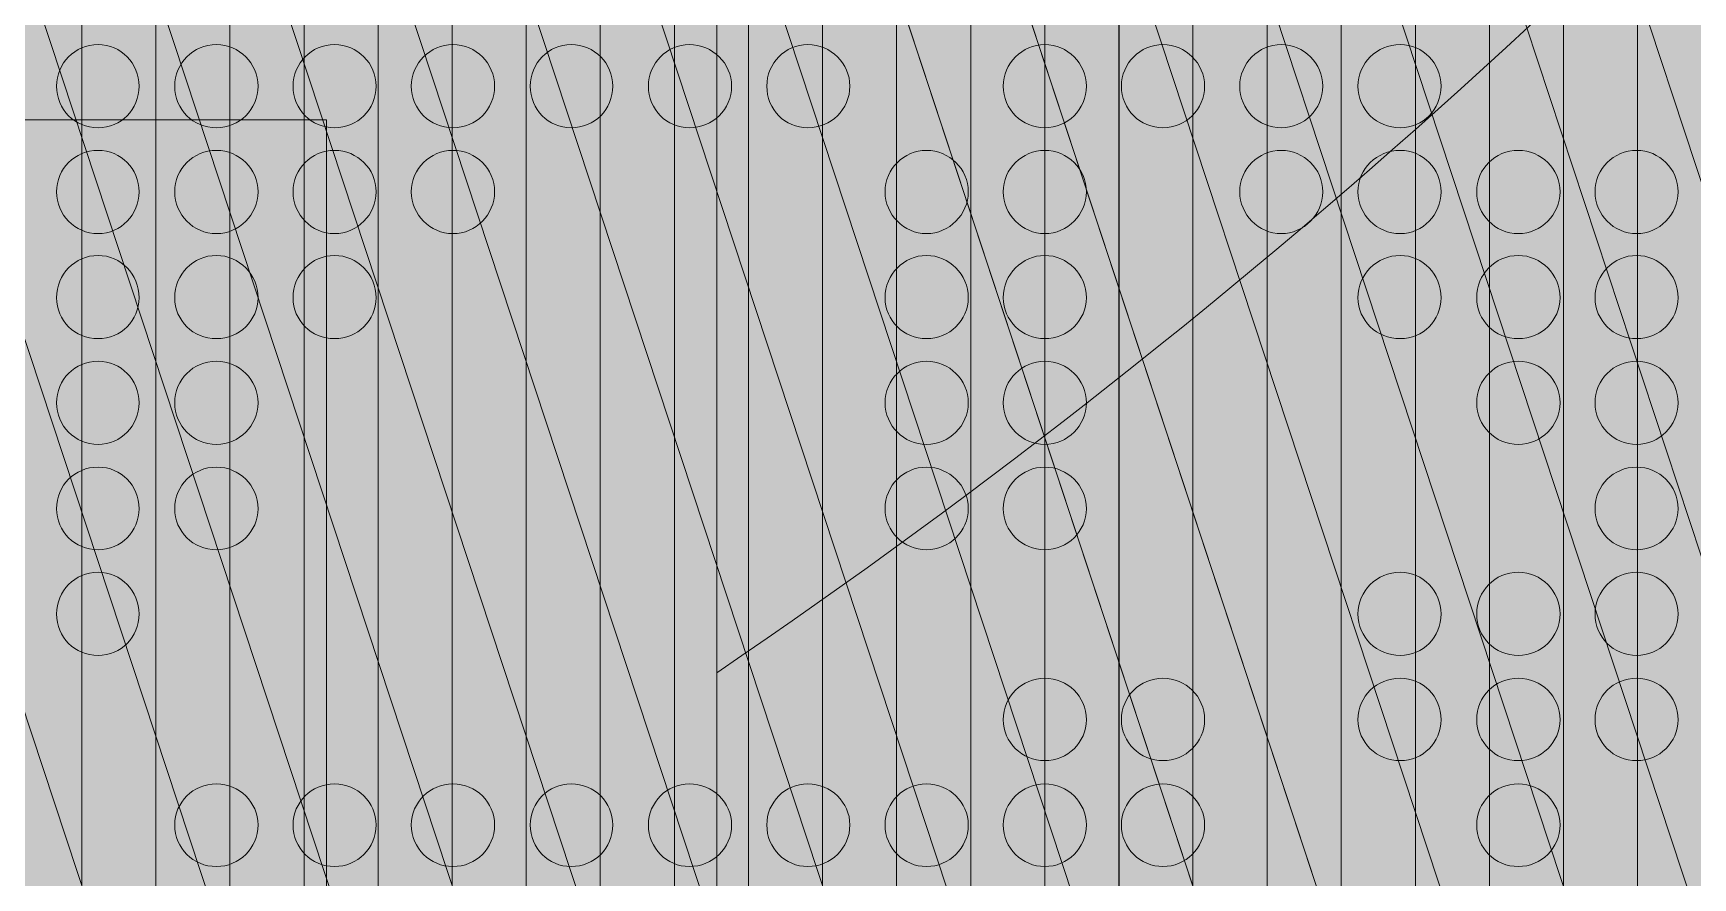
# Model space of a CAD drawing. Header units: inches. Extents: x 243 to 900, y -519 to -86.
# Drawn here: x 538.22 to 572.91, y -239.6 to -221.94 of the extents above; entities that cross this region are included whole.
import ezdxf

# ---------------------------------------------------------------- set-up
doc = ezdxf.new("R2010")
doc.units = ezdxf.units.IN
doc.header["$MEASUREMENT"] = 0
doc.layers.add('Layer 1', color=7, linetype='Continuous')

# ---------------------------------------------------------------- blocks, each defined once
blk = doc.blocks.new('block 3')
at = {"layer": 'Layer 1', "lineweight": 0}
blk.add_open_spline([(898.138, -484.267), (898.138, -494.991), (889.368, -503.763), (878.645, -503.763), (878.645, -503.763), (266.12, -503.763), (266.12, -503.763), (255.397, -503.763), (246.624, -494.991), (246.624, -484.267), (246.624, -484.267), (246.624, -108.507), (246.624, -108.507), (246.624, -97.783), (255.397, -89.011), (266.12, -89.011), (266.12, -89.011), (878.645, -89.011), (878.645, -89.011), (889.368, -89.011), (898.138, -97.783), (898.138, -108.507), (898.138, -108.507), (898.138, -484.267), (898.138, -484.267)], degree=3, knots=[0, 0, 0, 0, 1, 1, 1, 2, 2, 2, 3, 3, 3, 4, 4, 4, 5, 5, 5, 6, 6, 6, 7, 7, 7, 8, 8, 8, 8], dxfattribs=at)
blk = doc.blocks.new('block 2')
at = {"layer": 'Layer 1'}
blk.add_blockref('block 3', (0, 0), dxfattribs=at)
blk = doc.blocks.new('block 43')
at = {"layer": 'Layer 1', "lineweight": 0}
for points in [[(540.43, -223.046), (540.43, -223.537), (540.049, -223.917), (539.573, -223.917), (539.087, -223.917), (538.706, -223.537), (538.706, -223.046), (538.706, -222.573), (539.087, -222.178), (539.573, -222.178), (540.049, -222.178), (540.43, -222.573), (540.43, -223.046)], [(542.918, -223.046), (542.918, -223.537), (542.521, -223.917), (542.048, -223.917), (541.559, -223.917), (541.175, -223.537), (541.175, -223.046), (541.175, -222.573), (541.559, -222.178), (542.048, -222.178), (542.521, -222.178), (542.918, -222.573), (542.918, -223.046)], [(545.387, -223.046), (545.387, -223.537), (544.993, -223.917), (544.517, -223.917), (544.031, -223.917), (543.65, -223.537), (543.65, -223.046), (543.65, -222.573), (544.031, -222.178), (544.517, -222.178), (544.993, -222.178), (545.387, -222.573), (545.387, -223.046)], [(547.862, -223.046), (547.862, -223.537), (547.479, -223.917), (546.989, -223.917), (546.519, -223.917), (546.12, -223.537), (546.12, -223.046), (546.12, -222.573), (546.519, -222.178), (546.989, -222.178), (547.479, -222.178), (547.862, -222.573), (547.862, -223.046)], [(550.334, -223.046), (550.334, -223.537), (549.953, -223.917), (549.461, -223.917), (548.991, -223.917), (548.607, -223.537), (548.607, -223.046), (548.607, -222.573), (548.991, -222.178), (549.461, -222.178), (549.953, -222.178), (550.334, -222.573), (550.334, -223.046)], [(552.819, -223.046), (552.819, -223.537), (552.422, -223.917), (551.933, -223.917), (551.463, -223.917), (551.079, -223.537), (551.079, -223.046), (551.079, -222.573), (551.463, -222.178), (551.933, -222.178), (552.422, -222.178), (552.819, -222.573), (552.819, -223.046)], [(555.291, -223.046), (555.291, -223.537), (554.894, -223.917), (554.411, -223.917), (553.932, -223.917), (553.554, -223.537), (553.554, -223.046), (553.554, -222.573), (553.932, -222.178), (554.411, -222.178), (554.894, -222.178), (555.291, -222.573), (555.291, -223.046)], [(560.235, -223.046), (560.235, -223.537), (559.841, -223.917), (559.365, -223.917), (558.892, -223.917), (558.498, -223.537), (558.498, -223.046), (558.498, -222.573), (558.892, -222.178), (559.365, -222.178), (559.841, -222.178), (560.235, -222.573), (560.235, -223.046)], [(562.707, -223.046), (562.707, -223.537), (562.311, -223.917), (561.837, -223.917), (561.364, -223.917), (560.967, -223.537), (560.967, -223.046), (560.967, -222.573), (561.364, -222.178), (561.837, -222.178), (562.311, -222.178), (562.707, -222.573), (562.707, -223.046)], [(565.179, -223.046), (565.179, -223.537), (564.785, -223.917), (564.309, -223.917), (563.836, -223.917), (563.442, -223.537), (563.442, -223.046), (563.442, -222.573), (563.836, -222.178), (564.309, -222.178), (564.785, -222.178), (565.179, -222.573), (565.179, -223.046)], [(567.651, -223.046), (567.651, -223.537), (567.27, -223.917), (566.797, -223.917), (566.311, -223.917), (565.912, -223.537), (565.912, -223.046), (565.912, -222.573), (566.311, -222.178), (566.797, -222.178), (567.27, -222.178), (567.651, -222.573), (567.651, -223.046)]]:
    blk.add_open_spline(points, degree=3, knots=[0, 0, 0, 0, 1, 1, 1, 2, 2, 2, 3, 3, 3, 4, 4, 4, 4], dxfattribs=at)
blk = doc.blocks.new('block 44')
at = {"layer": 'Layer 1', "lineweight": 0}
for points in [[(540.43, -225.259), (540.43, -225.733), (540.049, -226.13), (539.573, -226.13), (539.087, -226.13), (538.706, -225.733), (538.706, -225.259), (538.706, -224.773), (539.087, -224.391), (539.573, -224.391), (540.049, -224.391), (540.43, -224.773), (540.43, -225.259)], [(542.918, -225.259), (542.918, -225.733), (542.521, -226.13), (542.048, -226.13), (541.559, -226.13), (541.175, -225.733), (541.175, -225.259), (541.175, -224.773), (541.559, -224.391), (542.048, -224.391), (542.521, -224.391), (542.918, -224.773), (542.918, -225.259)], [(545.387, -225.259), (545.387, -225.733), (544.993, -226.13), (544.517, -226.13), (544.031, -226.13), (543.65, -225.733), (543.65, -225.259), (543.65, -224.773), (544.031, -224.391), (544.517, -224.391), (544.993, -224.391), (545.387, -224.773), (545.387, -225.259)], [(547.862, -225.259), (547.862, -225.733), (547.479, -226.13), (546.989, -226.13), (546.519, -226.13), (546.12, -225.733), (546.12, -225.259), (546.12, -224.773), (546.519, -224.391), (546.989, -224.391), (547.479, -224.391), (547.862, -224.773), (547.862, -225.259)], [(557.766, -225.259), (557.766, -225.733), (557.369, -226.13), (556.893, -226.13), (556.423, -226.13), (556.026, -225.733), (556.026, -225.259), (556.026, -224.773), (556.423, -224.391), (556.893, -224.391), (557.369, -224.391), (557.766, -224.773), (557.766, -225.259)], [(560.235, -225.259), (560.235, -225.733), (559.841, -226.13), (559.365, -226.13), (558.892, -226.13), (558.498, -225.733), (558.498, -225.259), (558.498, -224.773), (558.892, -224.391), (559.365, -224.391), (559.841, -224.391), (560.235, -224.773), (560.235, -225.259)], [(565.179, -225.259), (565.179, -225.733), (564.785, -226.13), (564.309, -226.13), (563.836, -226.13), (563.442, -225.733), (563.442, -225.259), (563.442, -224.773), (563.836, -224.391), (564.309, -224.391), (564.785, -224.391), (565.179, -224.773), (565.179, -225.259)], [(567.651, -225.259), (567.651, -225.733), (567.27, -226.13), (566.797, -226.13), (566.311, -226.13), (565.912, -225.733), (565.912, -225.259), (565.912, -224.773), (566.311, -224.391), (566.797, -224.391), (567.27, -224.391), (567.651, -224.773), (567.651, -225.259)], [(570.139, -225.259), (570.139, -225.733), (569.74, -226.13), (569.269, -226.13), (568.777, -226.13), (568.397, -225.733), (568.397, -225.259), (568.397, -224.773), (568.777, -224.391), (569.269, -224.391), (569.74, -224.391), (570.139, -224.773), (570.139, -225.259)], [(572.608, -225.259), (572.608, -225.733), (572.214, -226.13), (571.741, -226.13), (571.255, -226.13), (570.871, -225.733), (570.871, -225.259), (570.871, -224.773), (571.255, -224.391), (571.741, -224.391), (572.214, -224.391), (572.608, -224.773), (572.608, -225.259)]]:
    blk.add_open_spline(points, degree=3, knots=[0, 0, 0, 0, 1, 1, 1, 2, 2, 2, 3, 3, 3, 4, 4, 4, 4], dxfattribs=at)
blk = doc.blocks.new('block 45')
at = {"layer": 'Layer 1', "lineweight": 0}
for points in [[(540.43, -227.472), (540.43, -227.945), (540.049, -228.326), (539.573, -228.326), (539.087, -228.326), (538.706, -227.945), (538.706, -227.472), (538.706, -226.983), (539.087, -226.587), (539.573, -226.587), (540.049, -226.587), (540.43, -226.983), (540.43, -227.472)], [(542.918, -227.472), (542.918, -227.945), (542.521, -228.326), (542.048, -228.326), (541.559, -228.326), (541.175, -227.945), (541.175, -227.472), (541.175, -226.983), (541.559, -226.587), (542.048, -226.587), (542.521, -226.587), (542.918, -226.983), (542.918, -227.472)], [(545.387, -227.472), (545.387, -227.945), (544.993, -228.326), (544.517, -228.326), (544.031, -228.326), (543.65, -227.945), (543.65, -227.472), (543.65, -226.983), (544.031, -226.587), (544.517, -226.587), (544.993, -226.587), (545.387, -226.983), (545.387, -227.472)], [(557.766, -227.472), (557.766, -227.945), (557.369, -228.326), (556.893, -228.326), (556.423, -228.326), (556.026, -227.945), (556.026, -227.472), (556.026, -226.983), (556.423, -226.587), (556.893, -226.587), (557.369, -226.587), (557.766, -226.983), (557.766, -227.472)], [(560.235, -227.472), (560.235, -227.945), (559.841, -228.326), (559.365, -228.326), (558.892, -228.326), (558.498, -227.945), (558.498, -227.472), (558.498, -226.983), (558.892, -226.587), (559.365, -226.587), (559.841, -226.587), (560.235, -226.983), (560.235, -227.472)], [(567.651, -227.472), (567.651, -227.945), (567.27, -228.326), (566.797, -228.326), (566.311, -228.326), (565.912, -227.945), (565.912, -227.472), (565.912, -226.983), (566.311, -226.587), (566.797, -226.587), (567.27, -226.587), (567.651, -226.983), (567.651, -227.472)], [(570.139, -227.472), (570.139, -227.945), (569.74, -228.326), (569.269, -228.326), (568.777, -228.326), (568.397, -227.945), (568.397, -227.472), (568.397, -226.983), (568.777, -226.587), (569.269, -226.587), (569.74, -226.587), (570.139, -226.983), (570.139, -227.472)], [(572.608, -227.472), (572.608, -227.945), (572.214, -228.326), (571.741, -228.326), (571.255, -228.326), (570.871, -227.945), (570.871, -227.472), (570.871, -226.983), (571.255, -226.587), (571.741, -226.587), (572.214, -226.587), (572.608, -226.983), (572.608, -227.472)]]:
    blk.add_open_spline(points, degree=3, knots=[0, 0, 0, 0, 1, 1, 1, 2, 2, 2, 3, 3, 3, 4, 4, 4, 4], dxfattribs=at)
blk = doc.blocks.new('block 46')
at = {"layer": 'Layer 1', "lineweight": 0}
for points in [[(540.43, -229.67), (540.43, -230.141), (540.049, -230.539), (539.573, -230.539), (539.087, -230.539), (538.706, -230.141), (538.706, -229.67), (538.706, -229.18), (539.087, -228.8), (539.573, -228.8), (540.049, -228.8), (540.43, -229.18), (540.43, -229.67)], [(542.918, -229.67), (542.918, -230.141), (542.521, -230.539), (542.048, -230.539), (541.559, -230.539), (541.175, -230.141), (541.175, -229.67), (541.175, -229.18), (541.559, -228.8), (542.048, -228.8), (542.521, -228.8), (542.918, -229.18), (542.918, -229.67)], [(557.766, -229.67), (557.766, -230.141), (557.369, -230.539), (556.893, -230.539), (556.423, -230.539), (556.026, -230.141), (556.026, -229.67), (556.026, -229.18), (556.423, -228.8), (556.893, -228.8), (557.369, -228.8), (557.766, -229.18), (557.766, -229.67)], [(560.235, -229.67), (560.235, -230.141), (559.841, -230.539), (559.365, -230.539), (558.892, -230.539), (558.498, -230.141), (558.498, -229.67), (558.498, -229.18), (558.892, -228.8), (559.365, -228.8), (559.841, -228.8), (560.235, -229.18), (560.235, -229.67)], [(570.139, -229.67), (570.139, -230.141), (569.74, -230.539), (569.269, -230.539), (568.777, -230.539), (568.397, -230.141), (568.397, -229.67), (568.397, -229.18), (568.777, -228.8), (569.269, -228.8), (569.74, -228.8), (570.139, -229.18), (570.139, -229.67)], [(572.608, -229.67), (572.608, -230.141), (572.214, -230.539), (571.741, -230.539), (571.255, -230.539), (570.871, -230.141), (570.871, -229.67), (570.871, -229.18), (571.255, -228.8), (571.741, -228.8), (572.214, -228.8), (572.608, -229.18), (572.608, -229.67)]]:
    blk.add_open_spline(points, degree=3, knots=[0, 0, 0, 0, 1, 1, 1, 2, 2, 2, 3, 3, 3, 4, 4, 4, 4], dxfattribs=at)
blk = doc.blocks.new('block 47')
at = {"layer": 'Layer 1', "lineweight": 0}
for points in [[(540.43, -231.881), (540.43, -232.354), (540.049, -232.738), (539.573, -232.738), (539.087, -232.738), (538.706, -232.354), (538.706, -231.881), (538.706, -231.394), (539.087, -231.012), (539.573, -231.012), (540.049, -231.012), (540.43, -231.394), (540.43, -231.881)], [(542.918, -231.881), (542.918, -232.354), (542.521, -232.738), (542.048, -232.738), (541.559, -232.738), (541.175, -232.354), (541.175, -231.881), (541.175, -231.394), (541.559, -231.012), (542.048, -231.012), (542.521, -231.012), (542.918, -231.394), (542.918, -231.881)], [(557.766, -231.881), (557.766, -232.354), (557.369, -232.738), (556.893, -232.738), (556.423, -232.738), (556.026, -232.354), (556.026, -231.881), (556.026, -231.394), (556.423, -231.012), (556.893, -231.012), (557.369, -231.012), (557.766, -231.394), (557.766, -231.881)], [(560.235, -231.881), (560.235, -232.354), (559.841, -232.738), (559.365, -232.738), (558.892, -232.738), (558.498, -232.354), (558.498, -231.881), (558.498, -231.394), (558.892, -231.012), (559.365, -231.012), (559.841, -231.012), (560.235, -231.394), (560.235, -231.881)], [(572.608, -231.881), (572.608, -232.354), (572.214, -232.738), (571.741, -232.738), (571.255, -232.738), (570.871, -232.354), (570.871, -231.881), (570.871, -231.394), (571.255, -231.012), (571.741, -231.012), (572.214, -231.012), (572.608, -231.394), (572.608, -231.881)]]:
    blk.add_open_spline(points, degree=3, knots=[0, 0, 0, 0, 1, 1, 1, 2, 2, 2, 3, 3, 3, 4, 4, 4, 4], dxfattribs=at)
blk = doc.blocks.new('block 48')
at = {"layer": 'Layer 1', "lineweight": 0}
for points in [[(540.43, -234.081), (540.43, -234.567), (540.049, -234.949), (539.573, -234.949), (539.087, -234.949), (538.706, -234.567), (538.706, -234.081), (538.706, -233.606), (539.087, -233.208), (539.573, -233.208), (540.049, -233.208), (540.43, -233.606), (540.43, -234.081)], [(567.651, -234.081), (567.651, -234.567), (567.27, -234.949), (566.797, -234.949), (566.311, -234.949), (565.912, -234.567), (565.912, -234.081), (565.912, -233.606), (566.311, -233.208), (566.797, -233.208), (567.27, -233.208), (567.651, -233.606), (567.651, -234.081)], [(570.139, -234.081), (570.139, -234.567), (569.74, -234.949), (569.269, -234.949), (568.777, -234.949), (568.397, -234.567), (568.397, -234.081), (568.397, -233.606), (568.777, -233.208), (569.269, -233.208), (569.74, -233.208), (570.139, -233.606), (570.139, -234.081)], [(572.608, -234.081), (572.608, -234.567), (572.214, -234.949), (571.741, -234.949), (571.255, -234.949), (570.871, -234.567), (570.871, -234.081), (570.871, -233.606), (571.255, -233.208), (571.741, -233.208), (572.214, -233.208), (572.608, -233.606), (572.608, -234.081)]]:
    blk.add_open_spline(points, degree=3, knots=[0, 0, 0, 0, 1, 1, 1, 2, 2, 2, 3, 3, 3, 4, 4, 4, 4], dxfattribs=at)
blk = doc.blocks.new('block 49')
at = {"layer": 'Layer 1', "lineweight": 0}
for points in [[(560.235, -236.293), (560.235, -236.765), (559.841, -237.147), (559.365, -237.147), (558.892, -237.147), (558.498, -236.765), (558.498, -236.293), (558.498, -235.803), (558.892, -235.423), (559.365, -235.423), (559.841, -235.423), (560.235, -235.803), (560.235, -236.293)], [(562.707, -236.293), (562.707, -236.765), (562.311, -237.147), (561.837, -237.147), (561.364, -237.147), (560.967, -236.765), (560.967, -236.293), (560.967, -235.803), (561.364, -235.423), (561.837, -235.423), (562.311, -235.423), (562.707, -235.803), (562.707, -236.293)], [(567.651, -236.293), (567.651, -236.765), (567.27, -237.147), (566.797, -237.147), (566.311, -237.147), (565.912, -236.765), (565.912, -236.293), (565.912, -235.803), (566.311, -235.423), (566.797, -235.423), (567.27, -235.423), (567.651, -235.803), (567.651, -236.293)], [(570.139, -236.293), (570.139, -236.765), (569.74, -237.147), (569.269, -237.147), (568.777, -237.147), (568.397, -236.765), (568.397, -236.293), (568.397, -235.803), (568.777, -235.423), (569.269, -235.423), (569.74, -235.423), (570.139, -235.803), (570.139, -236.293)], [(572.608, -236.293), (572.608, -236.765), (572.214, -237.147), (571.741, -237.147), (571.255, -237.147), (570.871, -236.765), (570.871, -236.293), (570.871, -235.803), (571.255, -235.423), (571.741, -235.423), (572.214, -235.423), (572.608, -235.803), (572.608, -236.293)]]:
    blk.add_open_spline(points, degree=3, knots=[0, 0, 0, 0, 1, 1, 1, 2, 2, 2, 3, 3, 3, 4, 4, 4, 4], dxfattribs=at)
blk = doc.blocks.new('block 50')
at = {"layer": 'Layer 1', "lineweight": 0}
for points in [[(542.918, -238.489), (542.918, -238.977), (542.521, -239.36), (542.048, -239.36), (541.559, -239.36), (541.175, -238.977), (541.175, -238.489), (541.175, -238.017), (541.559, -237.635), (542.048, -237.635), (542.521, -237.635), (542.918, -238.017), (542.918, -238.489)], [(545.387, -238.489), (545.387, -238.977), (544.993, -239.36), (544.517, -239.36), (544.031, -239.36), (543.65, -238.977), (543.65, -238.489), (543.65, -238.017), (544.031, -237.635), (544.517, -237.635), (544.993, -237.635), (545.387, -238.017), (545.387, -238.489)], [(547.862, -238.489), (547.862, -238.977), (547.479, -239.36), (546.989, -239.36), (546.519, -239.36), (546.12, -238.977), (546.12, -238.489), (546.12, -238.017), (546.519, -237.635), (546.989, -237.635), (547.479, -237.635), (547.862, -238.017), (547.862, -238.489)], [(550.334, -238.489), (550.334, -238.977), (549.953, -239.36), (549.461, -239.36), (548.991, -239.36), (548.607, -238.977), (548.607, -238.489), (548.607, -238.017), (548.991, -237.635), (549.461, -237.635), (549.953, -237.635), (550.334, -238.017), (550.334, -238.489)], [(552.819, -238.489), (552.819, -238.977), (552.422, -239.36), (551.933, -239.36), (551.463, -239.36), (551.079, -238.977), (551.079, -238.489), (551.079, -238.017), (551.463, -237.635), (551.933, -237.635), (552.422, -237.635), (552.819, -238.017), (552.819, -238.489)], [(555.291, -238.489), (555.291, -238.977), (554.894, -239.36), (554.411, -239.36), (553.932, -239.36), (553.554, -238.977), (553.554, -238.489), (553.554, -238.017), (553.932, -237.635), (554.411, -237.635), (554.894, -237.635), (555.291, -238.017), (555.291, -238.489)], [(557.766, -238.489), (557.766, -238.977), (557.369, -239.36), (556.893, -239.36), (556.423, -239.36), (556.026, -238.977), (556.026, -238.489), (556.026, -238.017), (556.423, -237.635), (556.893, -237.635), (557.369, -237.635), (557.766, -238.017), (557.766, -238.489)], [(560.235, -238.489), (560.235, -238.977), (559.841, -239.36), (559.365, -239.36), (558.892, -239.36), (558.498, -238.977), (558.498, -238.489), (558.498, -238.017), (558.892, -237.635), (559.365, -237.635), (559.841, -237.635), (560.235, -238.017), (560.235, -238.489)], [(562.707, -238.489), (562.707, -238.977), (562.311, -239.36), (561.837, -239.36), (561.364, -239.36), (560.967, -238.977), (560.967, -238.489), (560.967, -238.017), (561.364, -237.635), (561.837, -237.635), (562.311, -237.635), (562.707, -238.017), (562.707, -238.489)], [(570.139, -238.489), (570.139, -238.977), (569.74, -239.36), (569.269, -239.36), (568.777, -239.36), (568.397, -238.977), (568.397, -238.489), (568.397, -238.017), (568.777, -237.635), (569.269, -237.635), (569.74, -237.635), (570.139, -238.017), (570.139, -238.489)]]:
    blk.add_open_spline(points, degree=3, knots=[0, 0, 0, 0, 1, 1, 1, 2, 2, 2, 3, 3, 3, 4, 4, 4, 4], dxfattribs=at)
blk = doc.blocks.new('block 5')
at = {"layer": 'Layer 1'}
for name in ['block 43', 'block 44', 'block 45', 'block 46', 'block 47', 'block 48', 'block 49', 'block 50']:
    blk.add_blockref(name, (0, 0), dxfattribs=at)
blk = doc.blocks.new('block 4')
at = {"layer": 'Layer 1'}
blk.add_blockref('block 5', (0, 0), dxfattribs=at)
blk = doc.blocks.new('block 286')
at = {"layer": 'Layer 1', "true_color": 0x167bbf}
h = blk.add_hatch(color=152, dxfattribs=at)
h.dxf.hatch_style = 2
h.paths.add_polyline_path([(560.687, -312.554), (512.662, -167.129), (515.245, -167.129), (563.268, -312.554)])
at = {"layer": 'Layer 1', "true_color": 0x157abf}
h = blk.add_hatch(color=152, dxfattribs=at)
h.dxf.hatch_style = 2
h.paths.add_polyline_path([(563.268, -312.554), (515.245, -167.129), (517.825, -167.129), (565.848, -312.554)])
at = {"layer": 'Layer 1', "true_color": 0x1479be}
h = blk.add_hatch(color=152, dxfattribs=at)
h.dxf.hatch_style = 2
h.paths.add_polyline_path([(565.848, -312.554), (517.825, -167.129), (520.408, -167.129), (568.431, -312.554)])
at = {"layer": 'Layer 1', "true_color": 0x1279be}
h = blk.add_hatch(color=152, dxfattribs=at)
h.dxf.hatch_style = 2
h.paths.add_polyline_path([(568.431, -312.554), (520.408, -167.129), (522.989, -167.129), (571.011, -312.554)])
at = {"layer": 'Layer 1', "true_color": 0x1479be}
h = blk.add_hatch(color=152, dxfattribs=at)
h.dxf.hatch_style = 2
h.paths.add_polyline_path([(571.011, -312.554), (522.989, -167.129), (525.569, -167.129), (573.592, -312.554)])
at = {"layer": 'Layer 1', "true_color": 0x0b77bd}
h = blk.add_hatch(color=152, dxfattribs=at)
h.dxf.hatch_style = 2
h.paths.add_polyline_path([(573.592, -312.554), (525.569, -167.129), (528.152, -167.129), (576.175, -312.554)])
at = {"layer": 'Layer 1', "true_color": 0x0e75bb}
h = blk.add_hatch(color=152, dxfattribs=at)
h.dxf.hatch_style = 2
h.paths.add_polyline_path([(576.175, -312.554), (528.152, -167.129), (530.732, -167.129), (578.755, -312.554)])
h = blk.add_hatch(color=152, dxfattribs=at)
h.dxf.hatch_style = 2
h.paths.add_polyline_path([(578.755, -312.554), (530.732, -167.129), (533.313, -167.129), (581.336, -312.554)])
at = {"layer": 'Layer 1', "true_color": 0x1075bb}
h = blk.add_hatch(color=152, dxfattribs=at)
h.dxf.hatch_style = 2
h.paths.add_polyline_path([(581.336, -312.554), (533.313, -167.129), (535.896, -167.129), (582.602, -308.571), (582.602, -312.554)])
at = {"layer": 'Layer 1', "true_color": 0x1773b9}
h = blk.add_hatch(color=152, dxfattribs=at)
h.dxf.hatch_style = 2
h.paths.add_polyline_path([(582.602, -308.57), (535.896, -167.129), (538.476, -167.129), (582.602, -300.753)])
at = {"layer": 'Layer 1', "true_color": 0x1272b9}
h = blk.add_hatch(color=152, dxfattribs=at)
h.dxf.hatch_style = 2
h.paths.add_polyline_path([(582.602, -300.753), (538.476, -167.132), (541.057, -167.132), (582.602, -292.937)])
at = {"layer": 'Layer 1', "true_color": 0x1171b8}
h = blk.add_hatch(color=152, dxfattribs=at)
h.dxf.hatch_style = 2
h.paths.add_polyline_path([(582.602, -292.937), (541.057, -167.13), (543.64, -167.13), (582.602, -285.122)])
at = {"layer": 'Layer 1', "true_color": 0x1470b7}
h = blk.add_hatch(color=152, dxfattribs=at)
h.dxf.hatch_style = 2
h.paths.add_polyline_path([(582.602, -285.12), (543.64, -167.13), (546.22, -167.13), (582.602, -277.304)])
at = {"layer": 'Layer 1', "true_color": 0x136fb7}
h = blk.add_hatch(color=152, dxfattribs=at)
h.dxf.hatch_style = 2
h.paths.add_polyline_path([(582.602, -277.304), (546.22, -167.13), (548.8, -167.13), (582.602, -269.487)])
at = {"layer": 'Layer 1', "true_color": 0x166eb6}
h = blk.add_hatch(color=152, dxfattribs=at)
h.dxf.hatch_style = 2
h.paths.add_polyline_path([(582.602, -269.487), (548.8, -167.129), (551.383, -167.129), (582.602, -261.671)])
at = {"layer": 'Layer 1', "true_color": 0x126db5}
h = blk.add_hatch(color=152, dxfattribs=at)
h.dxf.hatch_style = 2
h.paths.add_polyline_path([(582.602, -261.671), (551.383, -167.129), (553.964, -167.129), (582.602, -253.854)])
at = {"layer": 'Layer 1', "true_color": 0x116cb4}
h = blk.add_hatch(color=152, dxfattribs=at)
h.dxf.hatch_style = 2
h.paths.add_polyline_path([(582.602, -253.854), (553.964, -167.128), (556.544, -167.128), (582.602, -246.037)])
at = {"layer": 'Layer 1', "lineweight": 0}
for points in [[(560.687, -312.554), (512.662, -167.129), (515.245, -167.129), (563.268, -312.554), (560.687, -312.554)], [(563.268, -312.554), (515.245, -167.129), (517.825, -167.129), (565.848, -312.554), (563.268, -312.554)], [(565.848, -312.554), (517.825, -167.129), (520.408, -167.129), (568.431, -312.554), (565.848, -312.554)], [(568.431, -312.554), (520.408, -167.129), (522.989, -167.129), (571.011, -312.554), (568.431, -312.554)], [(571.011, -312.554), (522.989, -167.129), (525.569, -167.129), (573.592, -312.554), (571.011, -312.554)], [(573.592, -312.554), (525.569, -167.129), (528.152, -167.129), (576.175, -312.554), (573.592, -312.554)], [(576.175, -312.554), (528.152, -167.129), (530.732, -167.129), (578.755, -312.554), (576.175, -312.554)], [(578.755, -312.554), (530.732, -167.129), (533.313, -167.129), (581.336, -312.554), (578.755, -312.554)], [(581.336, -312.554), (533.313, -167.129), (535.896, -167.129), (582.602, -308.571), (582.602, -312.554), (581.336, -312.554)], [(582.602, -308.57), (535.896, -167.129), (538.476, -167.129), (582.602, -300.753), (582.602, -308.57)], [(582.602, -300.753), (538.476, -167.132), (541.057, -167.132), (582.602, -292.937), (582.602, -300.753)], [(582.602, -292.937), (541.057, -167.13), (543.64, -167.13), (582.602, -285.122), (582.602, -292.937)], [(582.602, -285.12), (543.64, -167.13), (546.22, -167.13), (582.602, -277.304), (582.602, -285.12)], [(582.602, -277.304), (546.22, -167.13), (548.8, -167.13), (582.602, -269.487), (582.602, -277.304)], [(582.602, -269.487), (548.8, -167.129), (551.383, -167.129), (582.602, -261.671), (582.602, -269.487)], [(582.602, -261.671), (551.383, -167.129), (553.964, -167.129), (582.602, -253.854), (582.602, -261.671)], [(582.602, -253.854), (553.964, -167.128), (556.544, -167.128), (582.602, -246.037), (582.602, -253.854)]]:
    blk.add_lwpolyline(points, dxfattribs=at)
blk.add_open_spline([(481.091, -199.266), (481.091, -199.266), (582.602, -199.266), (582.602, -199.266), (582.602, -199.266), (582.602, -167.129), (582.602, -167.129), (582.602, -167.129), (476.726, -167.129), (476.726, -167.129), (455.041, -167.129), (437.462, -184.708), (437.462, -206.393), (437.462, -206.393), (437.462, -215.646), (437.462, -215.646), (437.462, -224.775), (440.587, -233.174), (445.814, -239.84), (440.587, -246.511), (437.462, -254.905), (437.462, -264.037), (437.462, -264.037), (437.462, -273.289), (437.462, -273.289), (437.462, -294.974), (455.041, -312.553), (476.726, -312.553), (476.726, -312.553), (552.507, -312.553), (552.507, -312.553), (552.507, -312.553), (557.61, -312.553), (557.61, -312.553), (557.61, -312.553), (582.602, -312.553), (582.602, -312.553), (582.602, -312.553), (582.602, -205.692), (582.602, -205.692), (582.602, -205.692), (552.507, -205.692), (552.507, -205.692), (552.507, -205.692), (552.507, -280.885), (552.507, -280.885), (552.507, -280.885), (481.091, -280.885), (481.091, -280.885), (474.328, -280.885), (468.85, -275.403), (468.85, -268.641), (468.85, -261.879), (474.328, -256.399), (481.091, -256.399), (481.091, -256.399), (544.345, -256.399), (544.345, -256.399), (544.345, -256.399), (544.345, -223.751), (544.345, -223.751), (544.345, -223.751), (481.091, -223.751), (481.091, -223.751), (474.328, -223.751), (468.85, -218.27), (468.85, -211.507), (468.85, -204.748), (474.328, -199.266), (481.091, -199.266)], degree=3, knots=[0, 0, 0, 0, 1, 1, 1, 2, 2, 2, 3, 3, 3, 4, 4, 4, 5, 5, 5, 6, 6, 6, 7, 7, 7, 8, 8, 8, 9, 9, 9, 10, 10, 10, 11, 11, 11, 12, 12, 12, 13, 13, 13, 14, 14, 14, 15, 15, 15, 16, 16, 16, 17, 17, 17, 18, 18, 18, 19, 19, 19, 20, 20, 20, 21, 21, 21, 22, 22, 22, 23, 23, 23, 23], dxfattribs=at)
blk = doc.blocks.new('block 285')
at = {"layer": 'Layer 1'}
blk.add_blockref('block 286', (0, 0), dxfattribs=at)
blk = doc.blocks.new('block 284')
at = {"layer": 'Layer 1'}
blk.add_blockref('block 285', (0, 0), dxfattribs=at)
blk = doc.blocks.new('block 288')
at = {"layer": 'Layer 1', "true_color": 0x1279be}
h = blk.add_hatch(color=152, dxfattribs=at)
h.dxf.hatch_style = 2
h.paths.add_polyline_path([(539.23, -312.553), (537.68, -312.553), (537.68, -207.908), (539.23, -207.908)])
at = {"layer": 'Layer 1', "true_color": 0x1479be}
h = blk.add_hatch(color=152, dxfattribs=at)
h.dxf.hatch_style = 2
h.paths.add_polyline_path([(540.779, -312.553), (539.23, -312.553), (539.23, -207.908), (540.779, -207.908)])
at = {"layer": 'Layer 1', "true_color": 0x0b77bd}
h = blk.add_hatch(color=152, dxfattribs=at)
h.dxf.hatch_style = 2
h.paths.add_polyline_path([(542.328, -312.553), (540.779, -312.553), (540.779, -207.908), (542.328, -207.908)])
at = {"layer": 'Layer 1', "true_color": 0x0e75bb}
h = blk.add_hatch(color=152, dxfattribs=at)
h.dxf.hatch_style = 2
h.paths.add_polyline_path([(543.878, -312.553), (542.328, -312.553), (542.328, -207.908), (543.878, -207.908)])
h = blk.add_hatch(color=152, dxfattribs=at)
h.dxf.hatch_style = 2
h.paths.add_polyline_path([(545.427, -312.553), (543.878, -312.553), (543.878, -207.908), (545.427, -207.908)])
at = {"layer": 'Layer 1', "true_color": 0x1075bb}
h = blk.add_hatch(color=152, dxfattribs=at)
h.dxf.hatch_style = 2
h.paths.add_polyline_path([(546.976, -312.553), (545.427, -312.553), (545.427, -207.908), (546.976, -207.908)])
at = {"layer": 'Layer 1', "true_color": 0x1773b9}
h = blk.add_hatch(color=152, dxfattribs=at)
h.dxf.hatch_style = 2
h.paths.add_polyline_path([(548.525, -312.553), (546.976, -312.553), (546.976, -207.908), (548.525, -207.908)])
at = {"layer": 'Layer 1', "true_color": 0x1272b9}
h = blk.add_hatch(color=152, dxfattribs=at)
h.dxf.hatch_style = 2
h.paths.add_polyline_path([(550.072, -312.553), (548.523, -312.553), (548.523, -207.908), (550.072, -207.908)])
at = {"layer": 'Layer 1', "true_color": 0x1171b8}
h = blk.add_hatch(color=152, dxfattribs=at)
h.dxf.hatch_style = 2
h.paths.add_polyline_path([(551.621, -312.553), (550.072, -312.553), (550.072, -207.908), (551.621, -207.908)])
at = {"layer": 'Layer 1', "true_color": 0x1470b7}
h = blk.add_hatch(color=152, dxfattribs=at)
h.dxf.hatch_style = 2
h.paths.add_polyline_path([(553.171, -312.553), (551.621, -312.553), (551.621, -207.908), (553.171, -207.908)])
at = {"layer": 'Layer 1', "true_color": 0x136fb7}
h = blk.add_hatch(color=152, dxfattribs=at)
h.dxf.hatch_style = 2
h.paths.add_polyline_path([(554.72, -312.553), (553.171, -312.553), (553.171, -207.908), (554.72, -207.908)])
at = {"layer": 'Layer 1', "true_color": 0x166eb6}
h = blk.add_hatch(color=152, dxfattribs=at)
h.dxf.hatch_style = 2
h.paths.add_polyline_path([(556.269, -312.553), (554.72, -312.553), (554.72, -207.908), (556.269, -207.908)])
at = {"layer": 'Layer 1', "true_color": 0x126db5}
h = blk.add_hatch(color=152, dxfattribs=at)
h.dxf.hatch_style = 2
h.paths.add_polyline_path([(557.819, -312.553), (556.269, -312.553), (556.269, -207.908), (557.819, -207.908)])
at = {"layer": 'Layer 1', "true_color": 0x116cb4}
h = blk.add_hatch(color=152, dxfattribs=at)
h.dxf.hatch_style = 2
h.paths.add_polyline_path([(559.368, -312.553), (557.819, -312.553), (557.819, -207.908), (559.368, -207.908)])
at = {"layer": 'Layer 1', "true_color": 0x106bb4}
h = blk.add_hatch(color=152, dxfattribs=at)
h.dxf.hatch_style = 2
h.paths.add_polyline_path([(560.92, -312.553), (559.368, -312.553), (559.368, -207.908), (560.92, -207.908)])
at = {"layer": 'Layer 1', "true_color": 0x136ab3}
h = blk.add_hatch(color=152, dxfattribs=at)
h.dxf.hatch_style = 2
h.paths.add_polyline_path([(562.464, -312.553), (560.914, -312.553), (560.914, -207.908), (562.464, -207.908)])
h = blk.add_hatch(color=152, dxfattribs=at)
h.dxf.hatch_style = 2
h.paths.add_polyline_path([(564.013, -312.553), (562.464, -312.553), (562.464, -207.908), (564.013, -207.908)])
at = {"layer": 'Layer 1', "true_color": 0x1169b0}
h = blk.add_hatch(color=144, dxfattribs=at)
h.dxf.hatch_style = 2
h.paths.add_polyline_path([(565.562, -312.553), (564.013, -312.553), (564.013, -207.908), (565.562, -207.908)])
at = {"layer": 'Layer 1', "true_color": 0x0e68b2}
h = blk.add_hatch(color=152, dxfattribs=at)
h.dxf.hatch_style = 2
h.paths.add_polyline_path([(567.114, -312.553), (565.562, -312.553), (565.562, -207.908), (567.114, -207.908)])
at = {"layer": 'Layer 1', "true_color": 0x1066b0}
h = blk.add_hatch(color=144, dxfattribs=at)
h.dxf.hatch_style = 2
h.paths.add_polyline_path([(568.661, -312.553), (567.114, -312.553), (567.114, -207.908), (568.661, -207.908)])
at = {"layer": 'Layer 1', "true_color": 0x1365af}
h = blk.add_hatch(color=144, dxfattribs=at)
h.dxf.hatch_style = 2
h.paths.add_polyline_path([(570.21, -312.553), (568.661, -312.553), (568.661, -207.908), (570.21, -207.908)])
at = {"layer": 'Layer 1', "true_color": 0x0a65af}
h = blk.add_hatch(color=144, dxfattribs=at)
h.dxf.hatch_style = 2
h.paths.add_polyline_path([(571.76, -312.553), (570.21, -312.553), (570.21, -207.908), (571.76, -207.908)])
at = {"layer": 'Layer 1', "true_color": 0x1063af}
h = blk.add_hatch(color=144, dxfattribs=at)
h.dxf.hatch_style = 2
h.paths.add_polyline_path([(573.309, -312.553), (571.76, -312.553), (571.76, -207.908), (573.309, -207.908)])
at = {"layer": 'Layer 1', "lineweight": 0}
for points in [[(539.23, -312.553), (537.68, -312.553), (537.68, -207.908), (539.23, -207.908), (539.23, -312.553)], [(540.779, -312.553), (539.23, -312.553), (539.23, -207.908), (540.779, -207.908), (540.779, -312.553)], [(542.328, -312.553), (540.779, -312.553), (540.779, -207.908), (542.328, -207.908), (542.328, -312.553)], [(543.878, -312.553), (542.328, -312.553), (542.328, -207.908), (543.878, -207.908), (543.878, -312.553)], [(545.427, -312.553), (543.878, -312.553), (543.878, -207.908), (545.427, -207.908), (545.427, -312.553)], [(546.976, -312.553), (545.427, -312.553), (545.427, -207.908), (546.976, -207.908), (546.976, -312.553)], [(548.525, -312.553), (546.976, -312.553), (546.976, -207.908), (548.525, -207.908), (548.525, -312.553)], [(550.072, -312.553), (548.523, -312.553), (548.523, -207.908), (550.072, -207.908), (550.072, -312.553)], [(551.621, -312.553), (550.072, -312.553), (550.072, -207.908), (551.621, -207.908), (551.621, -312.553)], [(553.171, -312.553), (551.621, -312.553), (551.621, -207.908), (553.171, -207.908), (553.171, -312.553)], [(554.72, -312.553), (553.171, -312.553), (553.171, -207.908), (554.72, -207.908), (554.72, -312.553)], [(556.269, -312.553), (554.72, -312.553), (554.72, -207.908), (556.269, -207.908), (556.269, -312.553)], [(557.819, -312.553), (556.269, -312.553), (556.269, -207.908), (557.819, -207.908), (557.819, -312.553)], [(559.368, -312.553), (557.819, -312.553), (557.819, -207.908), (559.368, -207.908), (559.368, -312.553)], [(560.92, -312.553), (559.368, -312.553), (559.368, -207.908), (560.92, -207.908), (560.92, -312.553)], [(562.464, -312.553), (560.914, -312.553), (560.914, -207.908), (562.464, -207.908), (562.464, -312.553)], [(564.013, -312.553), (562.464, -312.553), (562.464, -207.908), (564.013, -207.908), (564.013, -312.553)], [(565.562, -312.553), (564.013, -312.553), (564.013, -207.908), (565.562, -207.908), (565.562, -312.553)], [(567.114, -312.553), (565.562, -312.553), (565.562, -207.908), (567.114, -207.908), (567.114, -312.553)], [(568.661, -312.553), (567.114, -312.553), (567.114, -207.908), (568.661, -207.908), (568.661, -312.553)], [(570.21, -312.553), (568.661, -312.553), (568.661, -207.908), (570.21, -207.908), (570.21, -312.553)], [(571.76, -312.553), (570.21, -312.553), (570.21, -207.908), (571.76, -207.908), (571.76, -312.553)], [(573.309, -312.553), (571.76, -312.553), (571.76, -207.908), (573.309, -207.908), (573.309, -312.553)]]:
    blk.add_lwpolyline(points, dxfattribs=at)
blk.add_open_spline([(552.507, -235.312), (552.507, -235.312), (552.507, -280.885), (552.507, -280.885), (552.507, -280.885), (481.091, -280.885), (481.091, -280.885), (474.328, -280.885), (468.848, -275.403), (468.848, -268.644), (468.848, -265.207), (470.267, -262.107), (472.549, -259.882), (472.499, -259.882), (472.449, -259.882), (472.398, -259.882), (460.667, -259.882), (449.272, -258.458), (438.367, -255.792), (437.796, -258.456), (437.462, -261.207), (437.462, -264.037), (437.462, -264.037), (437.462, -273.289), (437.462, -273.289), (437.462, -294.976), (455.041, -312.553), (476.726, -312.553), (476.726, -312.553), (552.507, -312.553), (552.507, -312.553), (552.507, -312.553), (557.61, -312.553), (557.61, -312.553), (557.61, -312.553), (582.602, -312.553), (582.602, -312.553), (582.602, -312.553), (582.602, -207.908), (582.602, -207.908), (573.938, -218.409), (563.796, -227.647), (552.507, -235.312)], degree=3, knots=[0, 0, 0, 0, 1, 1, 1, 2, 2, 2, 3, 3, 3, 4, 4, 4, 5, 5, 5, 6, 6, 6, 7, 7, 7, 8, 8, 8, 9, 9, 9, 10, 10, 10, 11, 11, 11, 12, 12, 12, 13, 13, 13, 14, 14, 14, 14], dxfattribs=at)
blk = doc.blocks.new('block 283')
at = {"layer": 'Layer 1'}
for name in ['block 284', 'block 288']:
    blk.add_blockref(name, (0, 0), dxfattribs=at)

msp = doc.modelspace()

# ---------------------------------------------------------------- linework, layer by layer
at = {"layer": 'Layer 1', "lineweight": 0}
msp.add_open_spline([(771.889, -89.011), (771.889, -89.011), (266.12, -89.011), (266.12, -89.011), (255.397, -89.011), (246.624, -97.783), (246.624, -108.507), (246.624, -108.507), (246.624, -499.044), (246.624, -499.044), (246.624, -509.767), (255.397, -518.54), (266.12, -518.54), (266.12, -518.54), (371.556, -518.54), (371.556, -518.54), (400.967, -304.591), (562.913, -132.915), (771.889, -89.011)], degree=3, knots=[0, 0, 0, 0, 1, 1, 1, 2, 2, 2, 3, 3, 3, 4, 4, 4, 5, 5, 5, 6, 6, 6, 6], dxfattribs=at)

# ---------------------------------------------------------------- block references
at = {"layer": 'Layer 1'}
for name in ['block 2', 'block 4', 'block 283']:
    msp.add_blockref(name, (0, 0), dxfattribs=at)

doc.saveas('drawing.dxf')
